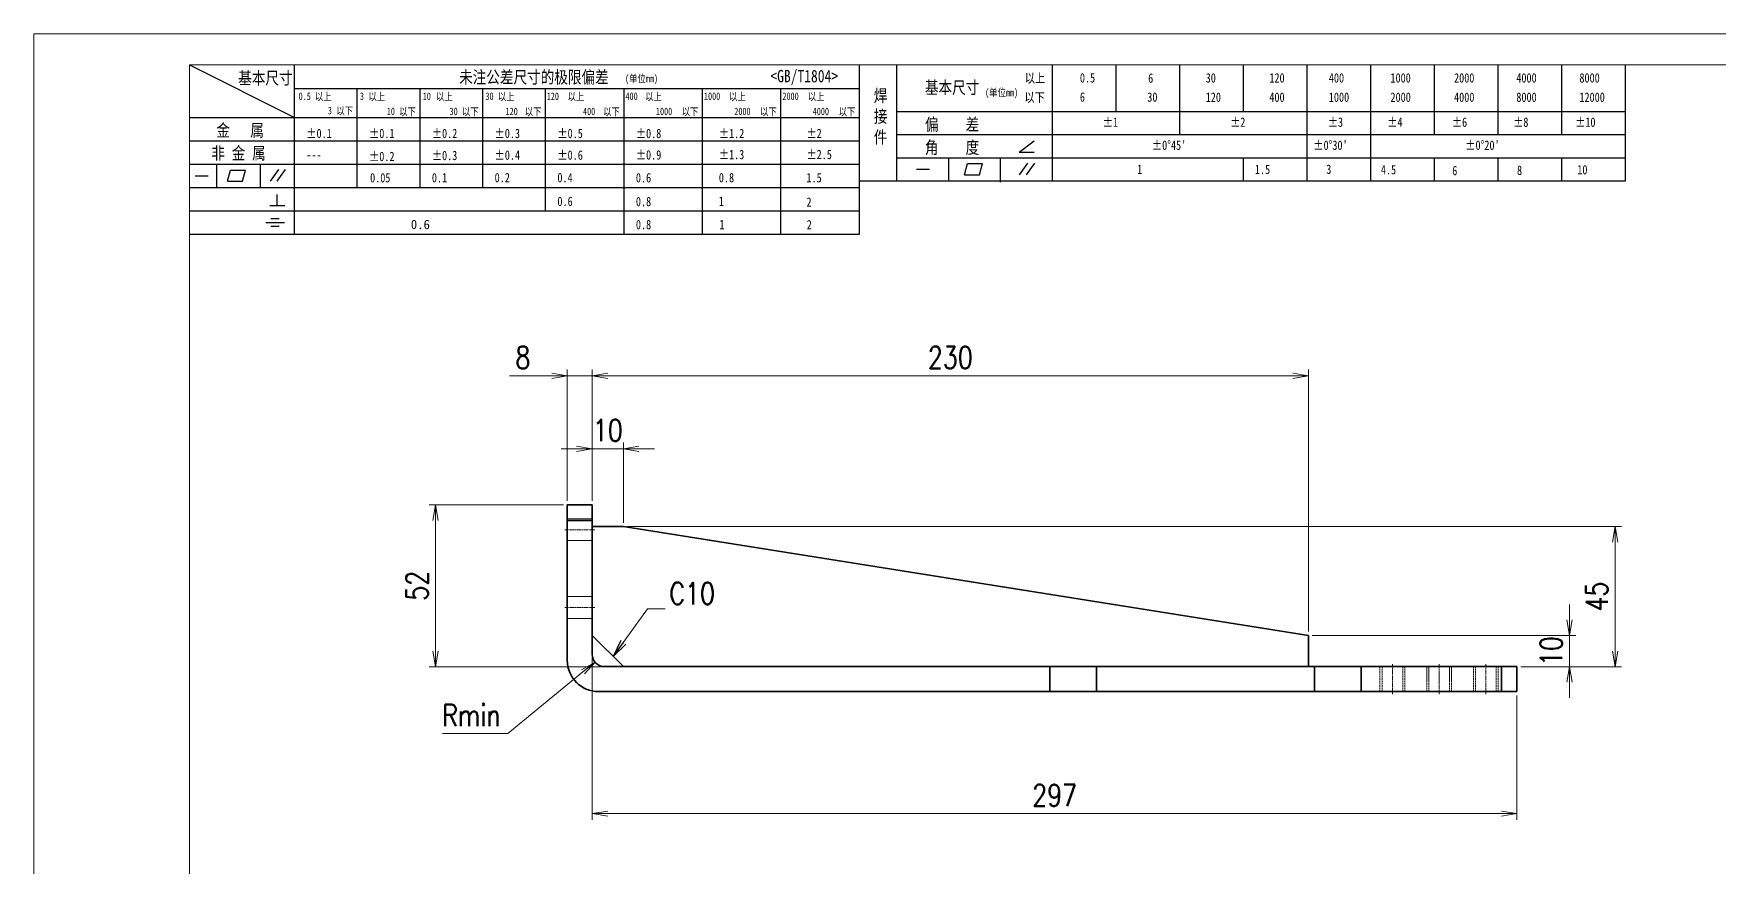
# Model space of a CAD drawing. Header units: inches. Extents: x 269 to 10986, y 1043 to 4337.
# Drawn here: x 3036 to 3577, y 3824 to 4091 of the extents above; entities that cross this region are included whole.
import ezdxf

# ---------------------------------------------------------------- set-up
doc = ezdxf.new("R2010")
doc.units = ezdxf.units.IN
doc.header["$MEASUREMENT"] = 0
doc.linetypes.add('AM_ISO02W050x2', pattern=[3.75, 3, -0.75])
doc.linetypes.add('AM_ISO08W050x2', pattern=[9, 6, -0.75, 1.5, -0.75])
for name, color, linetype, lineweight in [('中心线', 2, 'AM_ISO08W050x2', 18), ('图框', 7, 'Continuous', 18), ('标注线', 3, 'Continuous', 18), ('粗实线', 7, 'Continuous', 35), ('虚线', 1, 'AM_ISO02W050x2', 18)]:
    doc.layers.add(name, color=color, linetype=linetype, lineweight=lineweight)
doc.layers.add('图\\M+19E79\\M+195B6\\M+18E9A', color=7, linetype='Continuous')
doc.layers.add('打印', color=7, linetype='Continuous', lineweight=15, plot=False)
doc.layers.add('打印-禁用', color=7, linetype='Continuous', lineweight=15, plot=False)
doc.styles.add('DIM', font='romans.shx', dxfattribs={"width": 0.8, "bigfont": 'bigfont.shx'})
doc.styles.add('国标', font='simfang.ttf', dxfattribs={"width": 0.8})
doc.dimstyles.new('XR 1-2$0', dxfattribs={"dimscale": 2, "dimtxt": 3.5, "dimasz": 2.5, "dimexe": 1, "dimexo": 0.625, "dimgap": 1.2, "dimtad": 1, "dimdsep": 46, "dimtxsty": 'DIM', "dimblk": 'OPEN', "dimcen": 0, "dimclrd": 8, "dimclre": 8, "dimclrt": 2, "dimazin": 2, "dimtfac": 0.5, "dimtmove": 0, "dimatfit": 3, "dimldrblk": 'OPEN', "dimfxl": 0, "dimtolj": 2, "dimlwd": 13, "dimlwe": 13, "dimarcsym": 0})
doc.dimstyles.new('XR 1-2$4', dxfattribs={"dimscale": 2, "dimtxt": 3.5, "dimasz": 2.5, "dimexe": 1, "dimexo": 0.625, "dimgap": 1.2, "dimtad": 1, "dimtoh": 1, "dimdsep": 46, "dimtxsty": 'DIM', "dimblk": 'OPEN', "dimcen": 0, "dimclrd": 8, "dimclre": 8, "dimclrt": 2, "dimazin": 2, "dimtfac": 0.5, "dimtofl": 0, "dimtmove": 0, "dimatfit": 3, "dimldrblk": 'OPEN', "dimfxl": 0, "dimtolj": 2, "dimlwd": 18, "dimlwe": 18, "dimarcsym": 0})
doc.dimstyles.new('XR 1-2$7', dxfattribs={"dimscale": 2, "dimtxt": 3.5, "dimasz": 2.5, "dimexe": 1, "dimexo": 0.625, "dimgap": 1.2, "dimtad": 1, "dimdsep": 46, "dimtxsty": 'DIM', "dimblk": 'OPEN', "dimcen": 0, "dimclrd": 8, "dimclre": 8, "dimclrt": 2, "dimazin": 2, "dimtfac": 0.5, "dimtmove": 0, "dimatfit": 3, "dimldrblk": 'OPEN', "dimfxl": 0, "dimtolj": 2, "dimlwd": 13, "dimlwe": 13, "dimarcsym": 0})

# ---------------------------------------------------------------- blocks, each defined once
blk = doc.blocks.new('GZDEH零件A3图框V01版')
at = {"layer": '图\\M+19E79\\M+195B6\\M+18E9A', "color": 9}
for p, q in [((2882.49, -1554.46), (2899.37, -1562.92)), ((2899.37, -1581.67), (2899.37, -1554.46)), ((2990.09, -1581.67), (2990.09, -1554.46)), ((2996.09, -1573.08), (2996.09, -1554.46)), ((3021.09, -1561.98), (3021.09, -1554.46)), ((3031.31, -1561.98), (3031.31, -1554.46)), ((3041.53, -1561.98), (3041.53, -1554.46)), ((3051.75, -1561.98), (3051.75, -1554.46)), ((3061.98, -1561.98), (3061.98, -1554.46)), ((3072.2, -1561.98), (3072.2, -1554.46)), ((3082.42, -1561.98), (3082.42, -1554.46)), ((3092.64, -1561.98), (3092.64, -1554.46)), ((3102.86, -1561.98), (3102.86, -1554.46)), ((3113.09, -1573.08), (3113.09, -1554.46)), ((2899.37, -1558.24), (2990.09, -1558.24)), ((2909.45, -1574.17), (2909.45, -1558.24)), ((2919.53, -1574.17), (2919.53, -1558.24)), ((2929.61, -1574.17), (2929.61, -1558.24)), ((2939.69, -1577.92), (2939.69, -1558.24)), ((2952.29, -1581.67), (2952.29, -1558.24)), ((2964.89, -1581.67), (2964.89, -1558.24)), ((2977.49, -1581.67), (2977.49, -1558.24)), ((2882.49, -1562.92), (2990.09, -1562.92)), ((2996.09, -1561.98), (3113.09, -1561.98)), ((3021.09, -1573.08), (3021.09, -1561.98)), ((3041.53, -1565.68), (3041.53, -1561.98)), ((3061.98, -1573.08), (3061.98, -1561.98)), ((3072.2, -1573.08), (3072.2, -1561.98)), ((3082.42, -1565.68), (3082.42, -1561.98)), ((3092.64, -1565.68), (3092.64, -1561.98)), ((3102.86, -1565.68), (3102.86, -1561.98)), ((2996.09, -1565.68), (3113.09, -1565.68)), ((2882.49, -1566.67), (2990.09, -1566.67)), ((3015.75, -1568.51), (3018.15, -1566.66)), ((3015.75, -1568.51), (3018.15, -1568.51)), ((2882.49, -1570.42), (2990.09, -1570.42)), ((2886.92, -1574.12), (2886.92, -1570.42)), ((2888.59, -1573.16), (2889.07, -1571.37)), ((2889.07, -1571.37), (2891.48, -1571.37)), ((2891, -1573.16), (2891.48, -1571.37)), ((2893.91, -1574.12), (2893.91, -1570.42)), ((2895.52, -1573.16), (2896.85, -1571.3)), ((2896.6, -1573.16), (2897.94, -1571.3)), ((2996.09, -1569.38), (3113.09, -1569.38)), ((2999.26, -1571.23), (3001.32, -1571.23)), ((3004.42, -1573.08), (3004.42, -1569.38)), ((3006.97, -1572.12), (3007.45, -1570.33)), ((3007.45, -1570.33), (3009.86, -1570.33)), ((3009.39, -1572.12), (3009.86, -1570.33)), ((3012.75, -1573.08), (3012.75, -1569.38)), ((3015.81, -1572.12), (3017.15, -1570.26)), ((3016.89, -1572.12), (3018.23, -1570.26)), ((3051.75, -1573.08), (3051.75, -1569.38)), ((3082.42, -1573.08), (3082.42, -1569.48)), ((3092.64, -1573.08), (3092.64, -1569.38)), ((3102.86, -1573.08), (3102.86, -1569.38)), ((2882.49, -1574.17), (2990.09, -1574.17)), ((2883.43, -1572.27), (2885.49, -1572.27)), ((2888.59, -1573.16), (2891, -1573.16)), ((2990.09, -1573.08), (3113.09, -1573.08)), ((3006.97, -1572.12), (3009.39, -1572.12)), ((3012.75, -1573.33), (3012.75, -1573.08)), ((2895.42, -1577.05), (2897.81, -1577.05)), ((2896.58, -1577.05), (2896.58, -1575.28)), ((2882.49, -1577.92), (2990.09, -1577.92)), ((2894.79, -1579.77), (2897.77, -1579.77)), ((2895.57, -1579.17), (2896.92, -1579.17)), ((2882.49, -1581.67), (2990.09, -1581.67)), ((2895.57, -1580.37), (2896.93, -1580.37))]:
    blk.add_line(p, q, dxfattribs=at)
at = {"layer": '图框', "linetype": 'Continuous'}
for p, q in [((2882.49, -1554.46), (2882.49, -1832.96)), ((3272.49, -1554.46), (2882.49, -1554.46))]:
    blk.add_line(p, q, dxfattribs=at)
at = {"layer": '打印-禁用', "linetype": 'Continuous'}
for p, q in [((2857.49, -1549.46), (2857.49, -1846.46)), ((3277.49, -1549.46), (2857.49, -1549.46))]:
    blk.add_line(p, q, dxfattribs=at)
at = {"layer": '图\\M+19E79\\M+195B6\\M+18E9A', "color": 9, "style": '国标', "width": 0.8}
for s, height, p in [('基本尺寸', 2, (2890.33, -1557.58)), ('未注公差尺寸的极限偏差', 2, (2925.81, -1557.44)), ('<GB/T1804>', 2, (2975.78, -1557.27)), ('基本尺寸', 2, (3000.6, -1559.1)), ('以上', 1.5, (3016.64, -1557.33)), ('0.5', 1.5, (3025.49, -1557.3)), ('6', 1.5, (3036.45, -1557.34)), ('30', 1.5, (3045.69, -1557.31)), ('120', 1.5, (3055.91, -1557.31)), ('400', 1.5, (3065.46, -1557.31)), ('1000', 1.5, (3075.36, -1557.31)), ('2000', 1.5, (3085.57, -1557.31)), ('4000', 1.5, (3095.57, -1557.31)), ('8000', 1.5, (3105.7, -1557.31)), ('30', 1.2, (2930.04, -1560.11)), ('以下', 1.5, (3016.58, -1560.43)), ('6', 1.5, (3025.49, -1560.38)), ('30', 1.5, (3036.31, -1560.39)), ('120', 1.5, (3045.69, -1560.41)), ('400', 1.5, (3055.91, -1560.41)), ('1000', 1.5, (3065.46, -1560.41)), ('2000', 1.5, (3075.36, -1560.41)), ('4000', 1.5, (3085.57, -1560.41)), ('8000', 1.5, (3095.57, -1560.41)), ('12000', 1.5, (3105.7, -1560.41)), ('偏    差', 2, (3000.6, -1565.04)), ('±1', 1.5, (3029.16, -1564.42)), ('±2', 1.5, (3049.61, -1564.42)), ('±3', 1.5, (3065.3, -1564.42)), ('±4', 1.5, (3074.85, -1564.42)), ('±6', 1.5, (3085.22, -1564.42)), ('±8', 1.5, (3095.06, -1564.42)), ('±10', 1.5, (3105.02, -1564.42)), ('金   属', 2, (2886.82, -1565.98)), ('±0.1', 1.5, (2901.27, -1566.23)), ('±0.1', 1.5, (2911.35, -1566.23)), ('±0.2', 1.5, (2921.43, -1566.23)), ('±0.3', 1.5, (2931.51, -1566.23)), ('±0.5', 1.5, (2941.59, -1566.23)), ('±0.8', 1.5, (2954.19, -1566.23)), ('±1.2', 1.5, (2967.51, -1566.23)), ('±2', 1.5, (2981.58, -1566.23)), ('非 金 属', 2, (2886.02, -1569.65)), ('±0.2', 1.5, (2911.35, -1569.92)), ('±0.3', 1.5, (2921.43, -1569.77)), ('±0.4', 1.5, (2931.51, -1569.71)), ('±0.6', 1.5, (2941.59, -1569.71)), ('±0.9', 1.5, (2954.19, -1569.68)), ('±1.3', 1.5, (2967.51, -1569.62)), ('±2.5', 1.5, (2981.58, -1569.61)), ('角    度', 2, (3000.6, -1568.74)), ("±0%%D45'", 1.5, (3037.06, -1568.12)), ("±0%%D30'", 1.5, (3062.98, -1568.12)), ("±0%%D20'", 1.5, (3087.38, -1568.12)), ('---', 1.5, (2901.27, -1569.65)), ('1', 1.5, (3034.69, -1571.98)), ('1.5', 1.5, (3053.59, -1572.01)), ('3', 1.5, (3065.05, -1571.98)), ('4.5', 1.5, (3073.82, -1572.05)), ('6', 1.5, (3085.28, -1572.19)), ('8', 1.5, (3095.68, -1572.15)), ('10', 1.5, (3105.36, -1572.06)), ('0.1', 1.5, (2921.43, -1573.34)), ('0.2', 1.5, (2931.51, -1573.33)), ('0.4', 1.5, (2941.59, -1573.33)), ('0.6', 1.5, (2954.19, -1573.35)), ('0.8', 1.5, (2967.51, -1573.33)), ('1.5', 1.5, (2981.58, -1573.34)), ('0.6', 1.5, (2941.59, -1577.14)), ('0.8', 1.5, (2954.19, -1577.17)), ('1', 1.5, (2967.51, -1577.12)), ('2', 1.5, (2981.58, -1577.26)), ('0.8', 1.5, (2954.19, -1580.87)), ('1', 1.5, (2967.59, -1580.86)), ('2', 1.5, (2981.62, -1580.89))]:
    blk.add_text(s, height=height, dxfattribs=at).set_placement(p)
at = {"layer": '图\\M+19E79\\M+195B6\\M+18E9A', "color": 9, "lineweight": 15, "style": '国标', "width": 0.8}
for s, p in [('(单位mm)', (2952.44, -1557.27)), ('(单位mm)', (3010.27, -1559.51)), ('0.5', (2900.03, -1560.11)), ('以上', (2902.64, -1560.16)), ('3', (2909.88, -1560.11)), ('以上', (2911.25, -1560.16)), ('10', (2919.96, -1560.11)), ('以上', (2922.09, -1560.16)), ('以上', (2932.02, -1560.16)), ('120', (2939.88, -1560.11)), ('以上', (2943.21, -1560.16)), ('400', (2952.52, -1560.11)), ('以上', (2955.68, -1560.16)), ('1000', (2965.12, -1560.11)), ('以上', (2969.16, -1560.16)), ('2000', (2977.72, -1560.11)), ('以上', (2981.8, -1560.16)), ('3', (2904.73, -1562.41)), ('以下', (2906.1, -1562.46)), ('10', (2914.19, -1562.54)), ('以下', (2916.18, -1562.59)), ('30', (2924.27, -1562.54)), ('以下', (2926.26, -1562.59)), ('120', (2933.26, -1562.54)), ('以下', (2936.34, -1562.59)), ('400', (2945.7, -1562.54)), ('以下', (2948.94, -1562.59)), ('1000', (2957.41, -1562.54)), ('以下', (2961.54, -1562.59)), ('2000', (2969.99, -1562.54)), ('以下', (2974.14, -1562.59)), ('4000', (2982.59, -1562.54)), ('以下', (2986.74, -1562.59))]:
    blk.add_text(s, height=1.2, dxfattribs=at).set_placement(p)
at = {"layer": '图\\M+19E79\\M+195B6\\M+18E9A', "color": 9, "lineweight": 13, "style": '国标'}
blk.add_text('0.6', height=1.5, dxfattribs=at).set_placement((2918.05, -1580.85))
at = {"layer": '图\\M+19E79\\M+195B6\\M+18E9A', "color": 9, "style": '国标'}
for s, insert, char_height, width, attachment_point in [('焊\\P接\\P件', (2992.39, -1558.41), 2, 3.1877, 1), ('0.05', (2911.51, -1573.37), 1.5, 5.1982, 7)]:
    blk.add_mtext(s, dxfattribs=dict(at, insert=insert, char_height=char_height, width=width, attachment_point=attachment_point))
blk = doc.blocks.new('DEH A3')
at = {"layer": '图框'}
blk.add_blockref('GZDEH零件A3图框V01版', (-2857.49, 1846.46), dxfattribs=at)
blk = doc.blocks.new('_Open')
at = {"color": 0, "linetype": 'ByBlock', "lineweight": -2}
for p, q in [((-1, 0.167), (0, 0)), ((-1, -0.167), (0, 0)), ((0, 0), (-1, 0))]:
    blk.add_line(p, q, dxfattribs=at)
blk = doc.blocks.new('*D1145')
at = {"layer": 'Defpoints', "color": 0, "transparency": 16777216}
for p in [(3207.71, 3940.01), (3165.38, 3888.01), (3219.71, 3888.01)]:
    blk.add_point(p, dxfattribs=at)
at = {"layer": '标注线', "color": 8, "lineweight": 13, "transparency": 16777216}
for p, q in [((3206.46, 3940.01), (3163.38, 3940.01)), ((3165.38, 3935.01), (3165.38, 3893.01)), ((3218.46, 3888.01), (3163.38, 3888.01))]:
    blk.add_line(p, q, dxfattribs=at)
at = {"layer": '标注线', "color": 8, "lineweight": 13, "transparency": 16777216, "xscale": 5, "yscale": 5, "zscale": 5}
for p, rotation in [((3165.38, 3940.01), 90), ((3165.38, 3888.01), 270)]:
    blk.add_blockref('_Open', p, dxfattribs=dict(at, rotation=rotation))
at = {"layer": '标注线', "color": 2, "transparency": 16777216, "insert": (3159.48, 3914.01), "char_height": 7, "attachment_point": 5, "rotation": 90, "style": 'DIM'}
blk.add_mtext('\\A2;52', dxfattribs=at)
blk = doc.blocks.new('*D1146')
at = {"layer": 'Defpoints', "color": 0, "transparency": 16777216}
for p in [(3215.71, 3892.01), (3512.71, 3880.01), (3512.71, 3840.8)]:
    blk.add_point(p, dxfattribs=at)
at = {"layer": '标注线', "color": 8, "lineweight": 13, "transparency": 16777216}
for p, q in [((3215.71, 3890.76), (3215.71, 3838.8)), ((3512.71, 3878.76), (3512.71, 3838.8)), ((3220.71, 3840.8), (3507.71, 3840.8))]:
    blk.add_line(p, q, dxfattribs=at)
at = {"layer": '标注线', "color": 8, "lineweight": 13, "transparency": 16777216, "xscale": 5, "yscale": 5, "zscale": 5, "rotation": 180}
blk.add_blockref('_Open', (3215.71, 3840.8), dxfattribs=at)
at = {"layer": '标注线', "color": 8, "lineweight": 13, "transparency": 16777216, "xscale": 5, "yscale": 5, "zscale": 5}
blk.add_blockref('_Open', (3512.71, 3840.8), dxfattribs=at)
at = {"layer": '标注线', "color": 2, "transparency": 16777216, "insert": (3364.21, 3846.7), "char_height": 7, "attachment_point": 5, "style": 'DIM'}
blk.add_mtext('\\A2;297', dxfattribs=at)
blk = doc.blocks.new('*D1147')
at = {"layer": 'Defpoints', "color": 0, "transparency": 16777216}
for p in [(3207.71, 3981.43), (3207.71, 3940.01), (3215.71, 3940.01)]:
    blk.add_point(p, dxfattribs=at)
at = {"layer": '标注线', "color": 8, "lineweight": 13, "transparency": 16777216}
for p, q in [((3207.71, 3941.26), (3207.71, 3983.43)), ((3215.71, 3941.26), (3215.71, 3983.43)), ((3202.71, 3981.43), (3189.17, 3981.43)), ((3215.71, 3981.43), (3207.71, 3981.43)), ((3220.71, 3981.43), (3225.71, 3981.43))]:
    blk.add_line(p, q, dxfattribs=at)
at = {"layer": '标注线', "color": 8, "lineweight": 13, "transparency": 16777216, "xscale": 5, "yscale": 5, "zscale": 5}
blk.add_blockref('_Open', (3207.71, 3981.43), dxfattribs=at)
at = {"layer": '标注线', "color": 8, "lineweight": 13, "transparency": 16777216, "xscale": 5, "yscale": 5, "zscale": 5, "rotation": 180}
blk.add_blockref('_Open', (3215.71, 3981.43), dxfattribs=at)
at = {"layer": '标注线', "color": 2, "transparency": 16777216, "insert": (3193.44, 3987.33), "char_height": 7, "attachment_point": 5, "style": 'DIM'}
blk.add_mtext('\\A2;8', dxfattribs=at)
blk = doc.blocks.new('*D1148')
at = {"layer": 'Defpoints', "color": 0, "transparency": 16777216}
for p in [(3219.71, 3892.01), (3216.61, 3889.48)]:
    blk.add_point(p, dxfattribs=at)
at = {"layer": '标注线', "color": 8, "lineweight": 18, "transparency": 16777216}
for p, q in [((3188.64, 3866.51), (3212.75, 3886.3)), ((3167.58, 3866.51), (3188.64, 3866.51))]:
    blk.add_line(p, q, dxfattribs=at)
at = {"layer": '标注线', "color": 8, "lineweight": 18, "transparency": 16777216, "xscale": 5, "yscale": 5, "zscale": 5, "rotation": 39.38550057743869}
blk.add_blockref('_Open', (3216.61, 3889.48), dxfattribs=at)
at = {"layer": '标注线', "color": 2, "transparency": 16777216, "insert": (3176.91, 3872.41), "char_height": 7, "attachment_point": 5, "style": 'DIM'}
blk.add_mtext('\\A2;{\\Fromans,bigfont|c134;Rmin}', dxfattribs=at)
blk = doc.blocks.new('*D1149')
at = {"layer": 'Defpoints', "color": 0, "transparency": 16777216}
for p in [(3215.71, 3981.43), (3215.71, 3950.82), (3445.71, 3898.01)]:
    blk.add_point(p, dxfattribs=at)
at = {"layer": '标注线', "color": 8, "lineweight": 13, "transparency": 16777216}
for p, q in [((3215.71, 3952.07), (3215.71, 3983.43)), ((3445.71, 3899.26), (3445.71, 3983.43)), ((3440.71, 3981.43), (3220.71, 3981.43))]:
    blk.add_line(p, q, dxfattribs=at)
at = {"layer": '标注线', "color": 8, "lineweight": 13, "transparency": 16777216, "xscale": 5, "yscale": 5, "zscale": 5, "rotation": 180}
blk.add_blockref('_Open', (3215.71, 3981.43), dxfattribs=at)
at = {"layer": '标注线', "color": 8, "lineweight": 13, "transparency": 16777216, "xscale": 5, "yscale": 5, "zscale": 5}
blk.add_blockref('_Open', (3445.71, 3981.43), dxfattribs=at)
at = {"layer": '标注线', "color": 2, "transparency": 16777216, "insert": (3330.71, 3987.33), "char_height": 7, "attachment_point": 5, "style": 'DIM'}
blk.add_mtext('\\A2;230', dxfattribs=at)
blk = doc.blocks.new('*D1150')
at = {"layer": 'Defpoints', "color": 0, "transparency": 16777216}
for p in [(3225.71, 3933.01), (3512.71, 3888.01), (3544.23, 3888.01)]:
    blk.add_point(p, dxfattribs=at)
at = {"layer": '标注线', "color": 8, "lineweight": 13, "transparency": 16777216}
for p, q in [((3226.96, 3933.01), (3546.23, 3933.01)), ((3544.23, 3928.01), (3544.23, 3893.01)), ((3513.96, 3888.01), (3546.23, 3888.01))]:
    blk.add_line(p, q, dxfattribs=at)
at = {"layer": '标注线', "color": 8, "lineweight": 13, "transparency": 16777216, "xscale": 5, "yscale": 5, "zscale": 5}
for p, rotation in [((3544.23, 3933.01), 90), ((3544.23, 3888.01), 270)]:
    blk.add_blockref('_Open', p, dxfattribs=dict(at, rotation=rotation))
at = {"layer": '标注线', "color": 2, "transparency": 16777216, "insert": (3538.33, 3910.51), "char_height": 7, "attachment_point": 5, "rotation": 90, "style": 'DIM'}
blk.add_mtext('\\A2;45', dxfattribs=at)
blk = doc.blocks.new('*D1151')
at = {"layer": 'Defpoints', "color": 0, "transparency": 16777216}
for p in [(3445.71, 3898.01), (3520.49, 3888.01), (3529.6, 3888.01)]:
    blk.add_point(p, dxfattribs=at)
at = {"layer": '标注线', "color": 8, "lineweight": 13, "transparency": 16777216}
for p, q in [((3529.6, 3903.01), (3529.6, 3908.01)), ((3446.96, 3898.01), (3531.6, 3898.01)), ((3529.6, 3898.01), (3529.6, 3888.01)), ((3521.74, 3888.01), (3531.6, 3888.01)), ((3529.6, 3883.01), (3529.6, 3878.01))]:
    blk.add_line(p, q, dxfattribs=at)
at = {"layer": '标注线', "color": 8, "lineweight": 13, "transparency": 16777216, "xscale": 5, "yscale": 5, "zscale": 5}
for p, rotation in [((3529.6, 3898.01), 270), ((3529.6, 3888.01), 90)]:
    blk.add_blockref('_Open', p, dxfattribs=dict(at, rotation=rotation))
at = {"layer": '标注线', "color": 2, "transparency": 16777216, "insert": (3523.7, 3893.01), "char_height": 7, "attachment_point": 5, "rotation": 90, "style": 'DIM'}
blk.add_mtext('\\A2;10', dxfattribs=at)
blk = doc.blocks.new('*D1152')
at = {"layer": 'Defpoints', "color": 0, "transparency": 16777216}
for p in [(3225.71, 3958.02), (3215.71, 3940.01), (3225.71, 3933.01)]:
    blk.add_point(p, dxfattribs=at)
at = {"layer": '标注线', "color": 8, "lineweight": 13, "transparency": 16777216}
for p, q in [((3210.71, 3958.02), (3205.71, 3958.02)), ((3215.71, 3941.26), (3215.71, 3960.02)), ((3215.71, 3958.02), (3225.71, 3958.02)), ((3225.71, 3934.26), (3225.71, 3960.02)), ((3230.71, 3958.02), (3235.71, 3958.02))]:
    blk.add_line(p, q, dxfattribs=at)
at = {"layer": '标注线', "color": 8, "lineweight": 13, "transparency": 16777216, "xscale": 5, "yscale": 5, "zscale": 5}
blk.add_blockref('_Open', (3215.71, 3958.02), dxfattribs=at)
at = {"layer": '标注线', "color": 8, "lineweight": 13, "transparency": 16777216, "xscale": 5, "yscale": 5, "zscale": 5, "rotation": 180}
blk.add_blockref('_Open', (3225.71, 3958.02), dxfattribs=at)
at = {"layer": '标注线', "color": 2, "transparency": 16777216, "insert": (3220.71, 3963.92), "char_height": 7, "attachment_point": 5, "style": 'DIM'}
blk.add_mtext('\\A2;10', dxfattribs=at)

msp = doc.modelspace()

# ---------------------------------------------------------------- linework, layer by layer
at = {"layer": '中心线', "lineweight": 13, "ltscale": 0.240015}
for p, q in [((3216.505, 3932.014), (3206.905, 3932.014)), ((3216.505, 3907.014), (3206.905, 3907.014)), ((3487.705, 3888.814), (3487.705, 3879.214))]:
    msp.add_line(p, q, dxfattribs=at)
at = {"layer": '中心线', "lineweight": 13, "ltscale": 0.240001}
for p, q in [((3472.705, 3879.214), (3472.705, 3888.814)), ((3502.705, 3879.214), (3502.705, 3888.814))]:
    msp.add_line(p, q, dxfattribs=at)
at = {"layer": '打印'}
msp.add_lwpolyline([(3036.337, 4091.354), (3876.337, 4091.354), (3876.337, 3497.354), (3036.337, 3497.354)], close=True, dxfattribs=at)
at = {"layer": '粗实线', "ltscale": 0.2}
for p, q in [((3207.705, 3940.014), (3215.705, 3940.014)), ((3207.705, 3935.014), (3215.705, 3935.014)), ((3362.705, 3880.014), (3362.705, 3888.014)), ((3377.705, 3880.014), (3377.705, 3888.014)), ((3447.705, 3880.014), (3447.705, 3888.014)), ((3462.705, 3880.014), (3462.705, 3888.014)), ((3507.705, 3888.014), (3507.705, 3880.014)), ((3512.705, 3888.014), (3512.705, 3880.014))]:
    msp.add_line(p, q, dxfattribs=at)
at = {"layer": '粗实线', "ltscale": 0.125}
for p, q in [((3207.705, 3940.014), (3207.705, 3935.014)), ((3215.705, 3940.014), (3215.705, 3935.014)), ((3512.705, 3888.014), (3507.705, 3888.014)), ((3512.705, 3880.014), (3507.705, 3880.014))]:
    msp.add_line(p, q, dxfattribs=at)
at = {"layer": '粗实线'}
for p, q in [((3207.705, 3890.014), (3207.705, 3935.014)), ((3215.705, 3892.014), (3215.705, 3935.014)), ((3215.705, 3898.014), (3215.705, 3933.014)), ((3225.705, 3933.014), (3445.705, 3898.014)), ((3362.705, 3888.014), (3219.705, 3888.014)), ((3377.705, 3888.014), (3447.705, 3888.014)), ((3507.705, 3888.014), (3462.705, 3888.014)), ((3362.705, 3880.014), (3217.705, 3880.014)), ((3377.705, 3880.014), (3447.705, 3880.014)), ((3507.705, 3880.014), (3462.705, 3880.014))]:
    msp.add_line(p, q, dxfattribs=at)
at = {"layer": '粗实线', "ltscale": 0.25}
for p, q in [((3215.705, 3933.014), (3225.705, 3933.014)), ((3445.705, 3898.014), (3445.705, 3888.014))]:
    msp.add_line(p, q, dxfattribs=at)
at = {"layer": '粗实线', "ltscale": 0.353553}
msp.add_line((3215.705, 3898.014), (3225.705, 3888.014), dxfattribs=at)
at = {"layer": '粗实线', "ltscale": 0.375}
for p, q in [((3377.705, 3888.014), (3362.705, 3888.014)), ((3447.705, 3888.014), (3462.705, 3888.014)), ((3377.705, 3880.014), (3362.705, 3880.014)), ((3447.705, 3880.014), (3462.705, 3880.014))]:
    msp.add_line(p, q, dxfattribs=at)
at = {"layer": '粗实线'}
for centre, radius in [((3217.705, 3890.014), 10), ((3219.705, 3892.014), 4)]:
    msp.add_arc(centre, radius, 180, 270, dxfattribs=at)
at = {"layer": '虚线', "ltscale": 0.2}
for p, q in [((3215.705, 3935.514), (3207.705, 3935.514)), ((3215.705, 3935.514), (3207.705, 3935.514)), ((3207.705, 3935.014), (3215.705, 3935.014)), ((3215.705, 3928.514), (3207.705, 3928.514)), ((3215.705, 3928.514), (3207.705, 3928.514)), ((3215.705, 3910.514), (3207.705, 3910.514)), ((3215.705, 3910.514), (3207.705, 3910.514)), ((3215.705, 3903.514), (3207.705, 3903.514)), ((3215.705, 3903.514), (3207.705, 3903.514)), ((3468.705, 3880.014), (3468.705, 3888.014)), ((3468.705, 3880.014), (3468.705, 3888.014)), ((3468.705, 3880.014), (3468.705, 3888.014)), ((3469.382, 3880.014), (3469.382, 3888.014)), ((3469.382, 3880.014), (3469.382, 3888.014)), ((3469.382, 3880.014), (3469.382, 3888.014)), ((3476.029, 3880.014), (3476.029, 3888.014)), ((3476.029, 3880.014), (3476.029, 3888.014)), ((3476.029, 3880.014), (3476.029, 3888.014)), ((3476.705, 3880.014), (3476.705, 3888.014)), ((3476.705, 3880.014), (3476.705, 3888.014)), ((3476.705, 3880.014), (3476.705, 3888.014)), ((3483.705, 3888.014), (3483.705, 3880.014)), ((3483.705, 3888.014), (3483.705, 3880.014)), ((3484.382, 3888.014), (3484.382, 3880.014)), ((3484.382, 3888.014), (3484.382, 3880.014)), ((3491.029, 3888.014), (3491.029, 3880.014)), ((3491.029, 3888.014), (3491.029, 3880.014)), ((3491.705, 3888.014), (3491.705, 3880.014)), ((3491.705, 3888.014), (3491.705, 3880.014)), ((3498.705, 3880.014), (3498.705, 3888.014)), ((3498.705, 3880.014), (3498.705, 3888.014)), ((3498.705, 3880.014), (3498.705, 3888.014)), ((3499.382, 3880.014), (3499.382, 3888.014)), ((3499.382, 3880.014), (3499.382, 3888.014)), ((3499.382, 3880.014), (3499.382, 3888.014)), ((3506.029, 3880.014), (3506.029, 3888.014)), ((3506.029, 3880.014), (3506.029, 3888.014)), ((3506.029, 3880.014), (3506.029, 3888.014)), ((3506.705, 3880.014), (3506.705, 3888.014)), ((3506.705, 3880.014), (3506.705, 3888.014)), ((3506.705, 3880.014), (3506.705, 3888.014)), ((3507.705, 3888.014), (3507.705, 3880.014))]:
    msp.add_line(p, q, dxfattribs=at)
at = {"layer": '虚线'}
msp.add_line((3445.705, 3888.014), (3225.705, 3888.014), dxfattribs=at)

# ---------------------------------------------------------------- block references
at = {"layer": '图框', "xscale": 2, "yscale": 2, "zscale": 2}
msp.add_blockref('DEH A3', (3036.337, 3497.354), dxfattribs=at)

# ---------------------------------------------------------------- texts
at = {"layer": '标注线', "color": 2, "insert": (3240.494, 3908.03), "char_height": 7, "attachment_point": 7, "style": 'DIM'}
msp.add_mtext('\\A2;C10', dxfattribs=at)

# ---------------------------------------------------------------- dimensions: what is measured, and where the dimension line sits
at = {"layer": '标注线'}
for base, p1, p2, picture, middle in [((3207.705, 3981.429), (3215.705, 3940.014), (3207.705, 3940.014), '*D1147', (3193.439, 3987.329)), ((3215.705, 3981.429), (3445.705, 3898.014), (3215.705, 3950.823), '*D1149', (3330.705, 3987.329)), ((3512.705, 3840.799), (3215.705, 3892.014), (3512.705, 3880.014), '*D1146', (3364.205, 3846.699))]:
    dim = msp.add_linear_dim(base=base, p1=p1, p2=p2, dimstyle='XR 1-2$0', dxfattribs=at)
    dim.commit()
    dim.dimension.update_dxf_attribs({"geometry": picture, "text_midpoint": middle})
dim = msp.add_linear_dim(base=(3225.705, 3958.017), p1=(3215.705, 3940.014), p2=(3225.705, 3933.014), dimstyle='XR 1-2$0', dxfattribs=at)
dim.commit()
dim.dimension.update_dxf_attribs({"geometry": '*D1152', "text_midpoint": (3220.705, 3958.017), "dimtype": 160})
for base, p1, p2, picture, middle in [((3165.382, 3888.014), (3207.705, 3940.014), (3219.705, 3888.014), '*D1145', (3159.482, 3914.014)), ((3544.233, 3888.014), (3225.705, 3933.014), (3512.705, 3888.014), '*D1150', (3538.333, 3910.514))]:
    dim = msp.add_linear_dim(base=base, p1=p1, p2=p2, angle=90, dimstyle='XR 1-2$0', dxfattribs=at)
    dim.commit()
    dim.dimension.update_dxf_attribs({"geometry": picture, "text_midpoint": middle})
dim = msp.add_linear_dim(base=(3529.603, 3888.014), p1=(3445.705, 3898.014), p2=(3520.489, 3888.014), angle=90, dimstyle='XR 1-2$0', dxfattribs=at)
dim.commit()
dim.dimension.update_dxf_attribs({"geometry": '*D1151', "text_midpoint": (3529.603, 3893.014), "dimtype": 160})
dim = msp.add_radius_dim(center=(3219.705, 3892.014), mpoint=(3216.614, 3889.476), text='{\\Fromans,bigfont|c134;Rmin}', dimstyle='XR 1-2$4', dxfattribs=at)
dim.commit()
dim.dimension.update_dxf_attribs({"geometry": '*D1148', "text_midpoint": (3176.911, 3866.514), "dimtype": 164})

# ---------------------------------------------------------------- leaders
msp.add_leader([(3222.442, 3891.277), (3233.494, 3906.631), (3239.094, 3906.631)], dimstyle='XR 1-2$7', override={"dimasz": 2.8, "dimexe": 0.69965, "dimexo": 0.69965, "dimgap": 0.69965}, dxfattribs=at)

doc.saveas('drawing.dxf')
